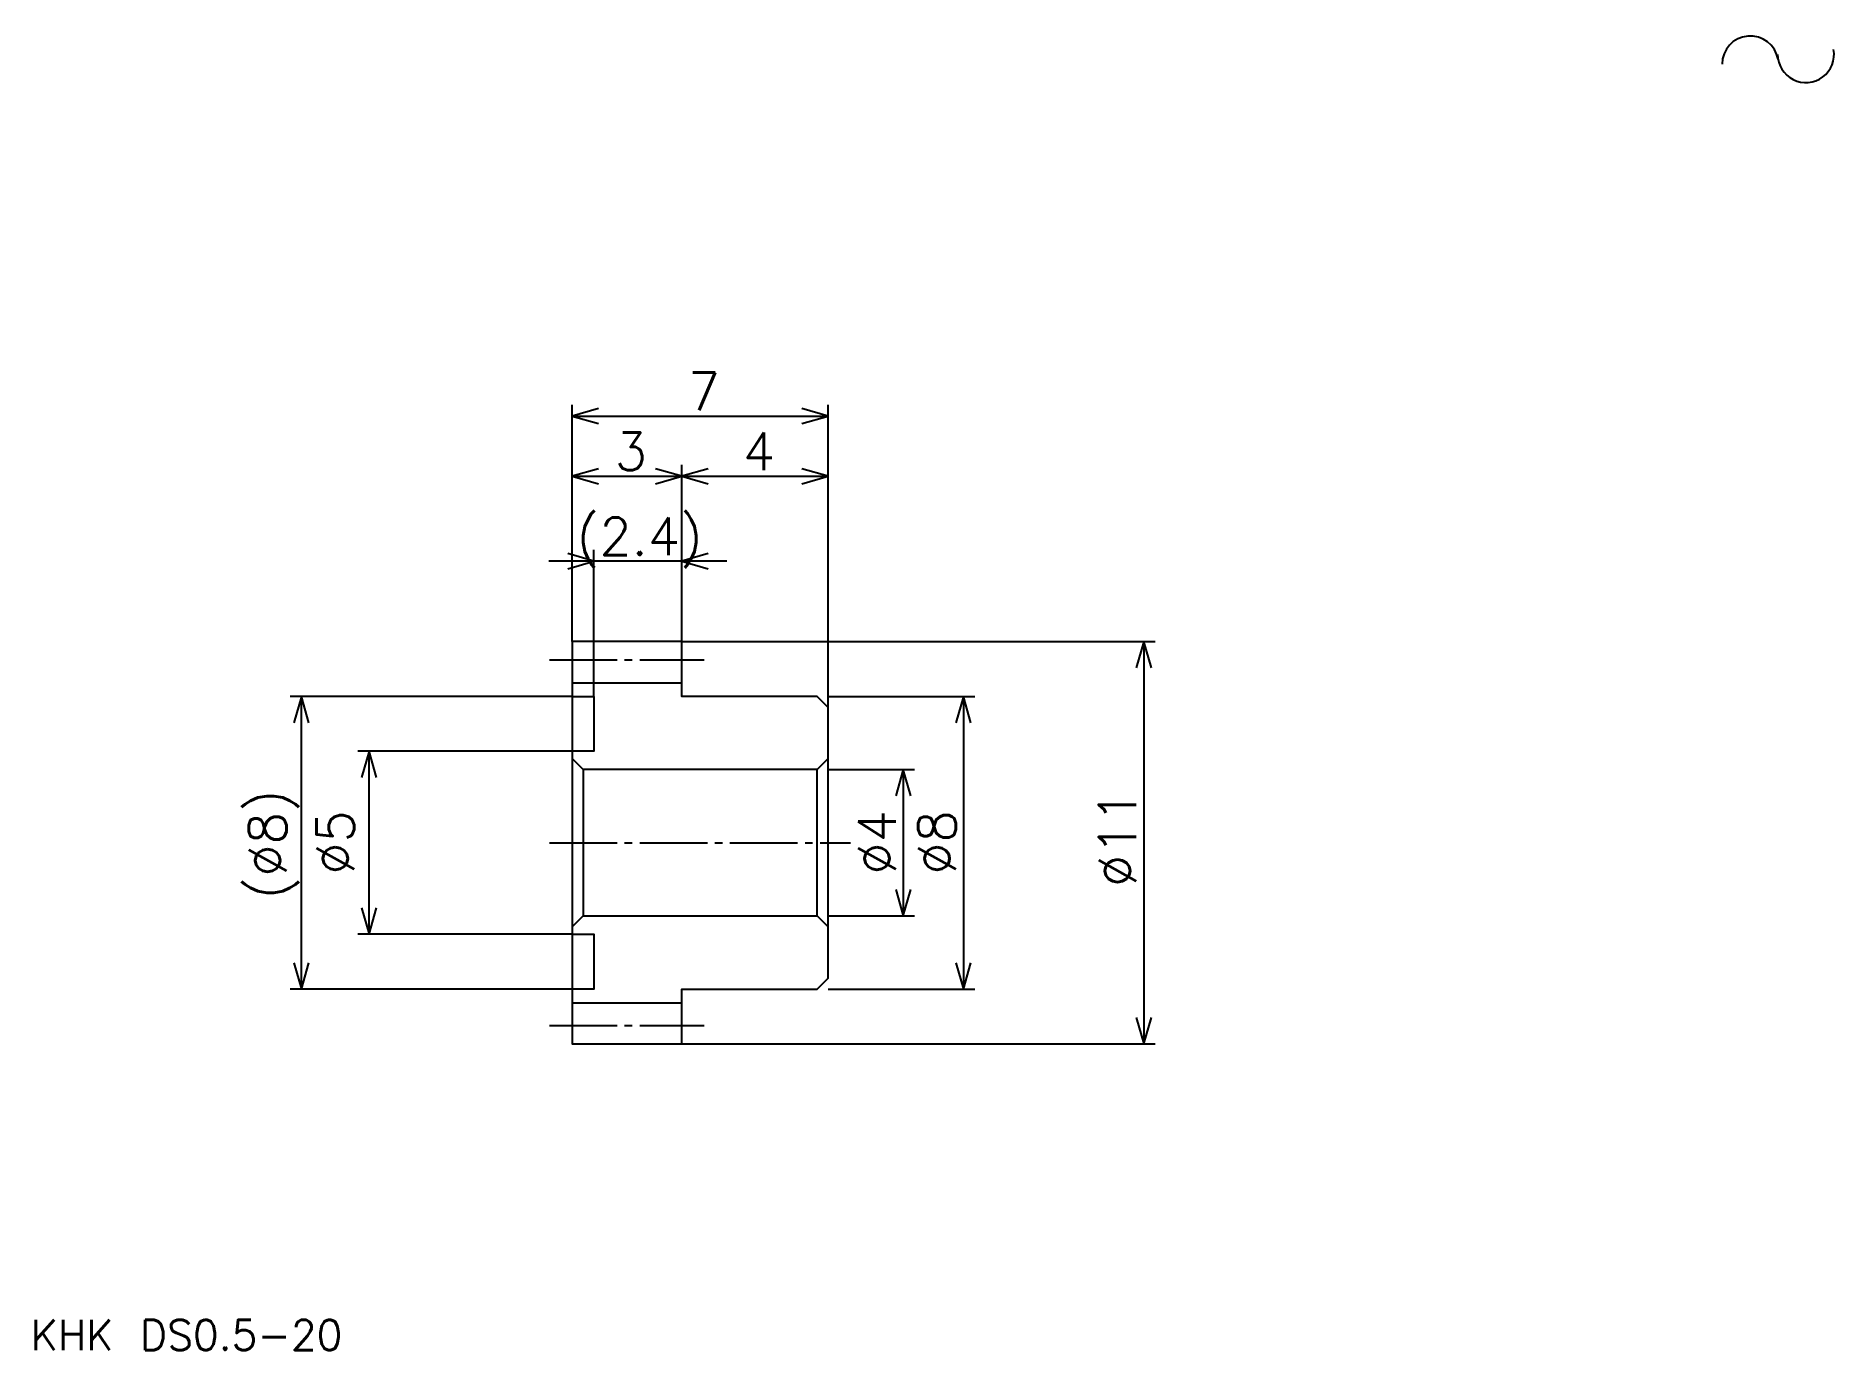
# Model space of a CAD drawing. Extents: x 2.2 to 51.3, y 2.3 to 38.2.
import ezdxf

# ---------------------------------------------------------------- set-up
doc = ezdxf.new("R2010")
doc.units = 0
doc.linetypes.add('DASHDOT', pattern=[2.465752, 1.849315, -0.205479, 0.205479, -0.205479])
doc.layers.get('0').update_dxf_attribs({"linetype": 'CONTINUOUS'})
doc.layers.add('DASHDOT', color=6, linetype='DASHDOT')
doc.styles.add('KANJI', font='TXT', dxfattribs={"bigfont": 'BIGFONT'})

msp = doc.modelspace()

# ---------------------------------------------------------------- linework, layer by layer
at = {"color": 5}
for p, q in [((16.849316, 21.630138), (16.849316, 28.102741)), ((23.849316, 21.630138), (23.849316, 28.102741)), ((16.849316, 27.794521), (23.849316, 27.794521)), ((16.849316, 26.150686), (19.849316, 26.150686)), ((19.849316, 21.630138), (19.849316, 26.458904)), ((19.849316, 26.150686), (23.849316, 26.150686)), ((17.449316, 20.130138), (17.449316, 24.136988)), ((19.849316, 20.130138), (19.849316, 24.136988)), ((21.082191, 23.82877), (16.216438, 23.82877)), ((19.849316, 20.130138), (19.849316, 21.630138)), ((19.849316, 21.630138), (23.849316, 21.630138)), ((23.849316, 21.630138), (32.787674, 21.630138)), ((23.849316, 19.830139), (23.849316, 21.630138)), ((32.479454, 21.630138), (32.479454, 10.630138)), ((16.849316, 20.130138), (9.143836, 20.130138)), ((9.452055, 12.130138), (9.452055, 20.130138)), ((23.849316, 20.130138), (27.856165, 20.130138)), ((27.547947, 20.130138), (27.547947, 12.130138)), ((16.849316, 18.630138), (10.993152, 18.630138)), ((11.301371, 13.630138), (11.301371, 18.630138)), ((23.849316, 18.130138), (26.21233, 18.130138)), ((25.90411, 18.130138), (25.90411, 14.130138)), ((23.849316, 14.130138), (26.21233, 14.130138)), ((16.849316, 13.630138), (10.993152, 13.630138)), ((16.849316, 12.130138), (9.143836, 12.130138)), ((23.849316, 12.130138), (27.856165, 12.130138)), ((19.849316, 10.630138), (23.849316, 10.630138)), ((23.849316, 10.630138), (32.787674, 10.630138))]:
    msp.add_line(p, q, dxfattribs=at)
at = {"color": 4}
for p, q in [((16.849316, 20.505138), (19.849316, 20.505138)), ((16.849316, 11.755138), (19.849316, 11.755138))]:
    msp.add_line(p, q, dxfattribs=at)
at = {"color": 5}
for points in [[(17.568493, 28), (16.849316, 27.794521), (17.568493, 27.589043)], [(23.130138, 27.589043), (23.849316, 27.794521), (23.130138, 28)], [(17.568493, 26.356167), (16.849316, 26.150686), (17.568493, 25.945206)], [(19.130138, 25.945206), (19.849316, 26.150686), (19.130138, 26.356167)], [(20.568493, 26.356167), (19.849316, 26.150686), (20.568493, 25.945206)], [(23.130138, 25.945206), (23.849316, 26.150686), (23.130138, 26.356167)], [(16.730137, 23.623289), (17.449316, 23.82877), (16.730137, 24.034248)], [(20.568493, 24.034248), (19.849316, 23.82877), (20.568493, 23.623289)], [(32.684933, 20.910961), (32.479454, 21.630138), (32.273972, 20.910961)], [(9.657536, 19.410961), (9.452055, 20.130138), (9.246576, 19.410961)], [(27.753426, 19.410961), (27.547947, 20.130138), (27.342466, 19.410961)], [(11.50685, 17.910961), (11.301371, 18.630138), (11.095891, 17.910961)], [(26.109589, 17.410961), (25.90411, 18.130138), (25.698631, 17.410961)], [(25.698631, 14.849317), (25.90411, 14.130138), (26.109589, 14.849317)], [(11.095891, 14.349317), (11.301371, 13.630138), (11.50685, 14.349317)], [(9.246576, 12.849317), (9.452055, 12.130138), (9.657536, 12.849317)], [(27.342466, 12.849317), (27.547947, 12.130138), (27.753426, 12.849317)], [(32.273972, 11.349317), (32.479454, 10.630138), (32.684933, 11.349317)]]:
    msp.add_lwpolyline(points, dxfattribs=at)
at = {"color": 4}
for points in [[(16.849316, 14.130138), (16.849316, 10.630138), (19.849316, 10.630138), (19.849316, 12.130138), (23.549316, 12.130138), (23.849316, 12.430139), (23.849316, 19.830139), (23.549316, 20.130138), (19.849316, 20.130138), (19.849316, 21.630138), (16.849316, 21.630138), (16.849316, 14.130138)], [(19.849316, 20.130138), (19.849316, 21.630138), (16.849316, 21.630138), (16.849316, 14.130138)], [(16.849316, 20.130138), (17.449316, 20.130138), (17.449316, 18.630138), (16.849316, 18.630138)], [(19.849316, 20.130138), (19.849316, 20.130138), (19.849316, 20.130138), (19.849316, 20.130138)], [(23.849316, 12.430139), (23.849316, 19.830139)], [(23.849316, 18.430138), (23.549316, 18.130138), (17.149315, 18.130138), (16.849316, 18.430138), (17.149315, 18.130138), (17.149315, 14.130138)], [(16.849316, 13.830138), (17.149315, 14.130138), (23.549316, 14.130138), (23.849316, 13.830138), (23.549316, 14.130138), (23.549316, 18.130138)], [(16.849316, 14.130138), (16.849316, 10.630138), (19.849316, 10.630138), (19.849316, 12.130138)], [(16.849316, 13.630138), (17.449316, 13.630138), (17.449316, 12.130138), (16.849316, 12.130138)], [(19.849316, 12.130138), (19.849316, 12.130138), (19.849316, 12.130138), (19.849316, 12.130138)]]:
    msp.add_lwpolyline(points, dxfattribs=at)
at = {"color": 7}
for centre, start, end in [((49.05822, 37.417564), 10, 180), ((50.575901, 37.685173), 180, 10)]:
    msp.add_arc(centre, 0.770548, start, end, dxfattribs=at)
at = {"layer": 'DASHDOT', "color": 7}
for p, q in [((16.232878, 21.130138), (20.465754, 21.130138)), ((16.232878, 16.130138), (24.465754, 16.130138)), ((16.232878, 11.130138), (20.465754, 11.130138))]:
    msp.add_line(p, q, dxfattribs=at)

# ---------------------------------------------------------------- texts
at = {"color": 7, "style": 'KANJI'}
for s, height, p in [('7', 1.027397, (20.015411, 27.958904)), ('3', 1.027397, (18.015411, 26.315071)), ('4', 1.027397, (21.515411, 26.315071)), ('(2.4)', 1.027397, (16.979795, 23.993153)), ('KHK DS0.5-20', 0.821918, (2.054795, 2.260274))]:
    msp.add_text(s, height=height, dxfattribs=at).set_placement(p)
for s, p in [('(%%c8)', (9.041097, 14.589043)), ('%%c5', (10.890411, 15.256851)), ('%%c4', (25.698631, 15.256851)), ('%%c8', (27.342466, 15.256851)), ('%%c11', (32.273972, 14.922947))]:
    msp.add_text(s, height=1.027397, rotation=90, dxfattribs=at).set_placement(p)

doc.saveas('drawing.dxf')
